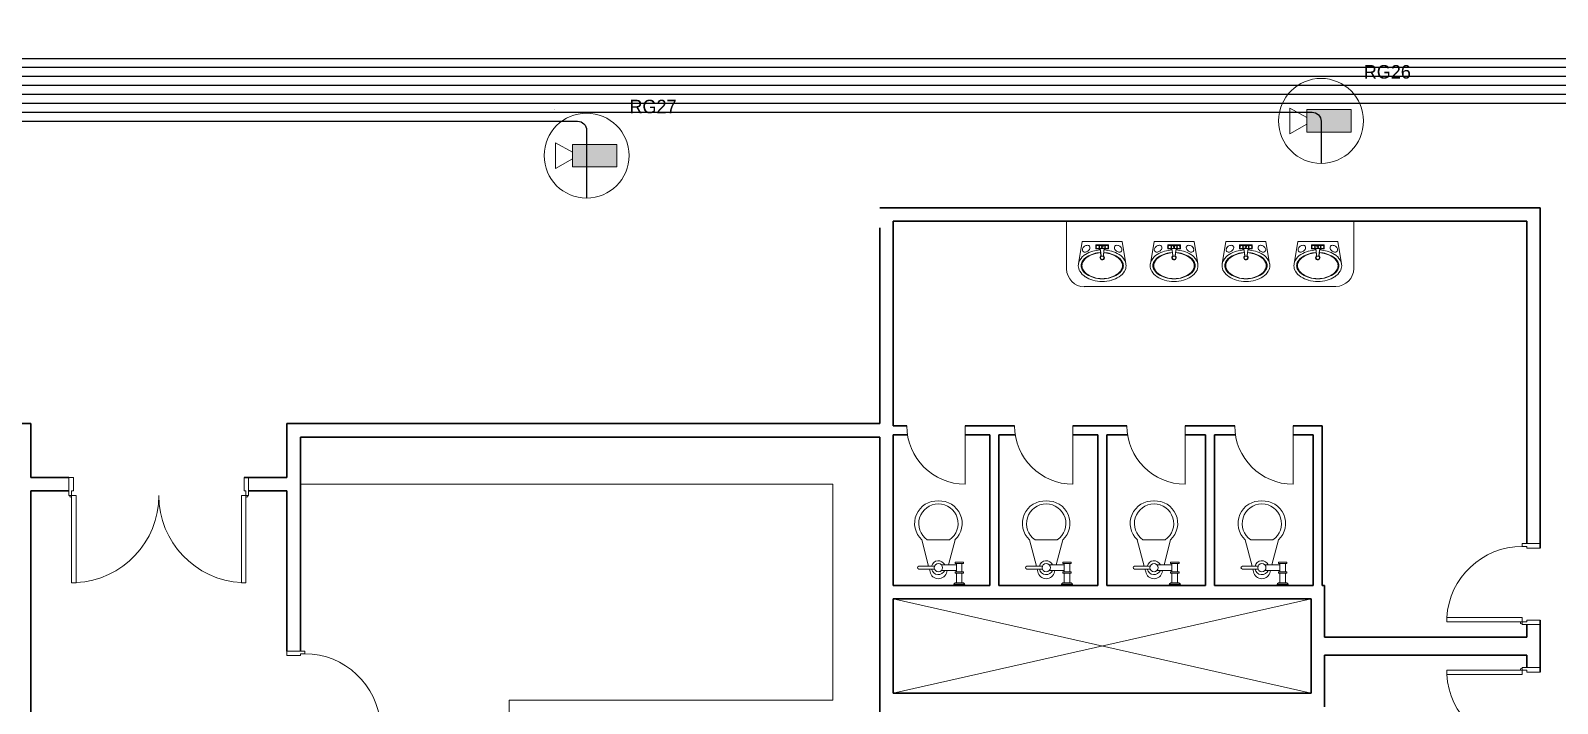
# Model space of a CAD drawing. Extents: x -59 to 582, y -1177 to 100.
# Drawn here: x 227.07 to 244.07, y -26.47 to -18.99 of the extents above; entities that cross this region are included whole.
import ezdxf
from ezdxf.enums import TextEntityAlignment as Align

# ---------------------------------------------------------------- set-up
doc = ezdxf.new("R2010")
doc.units = 0
doc.header["$LTSCALE"] = 0.15
for name, color, linetype in [('0 CCTV', 252, 'Continuous'), ('0 sockets', 252, 'Continuous'), ('AUTOINCR', 7, 'Continuous'), ('CCTV', 4, 'Continuous')]:
    doc.layers.add(name, color=color, linetype=linetype)
for name, color, linetype, lineweight in [('anal', 252, 'Continuous', 20), ('DOOR', 252, 'Continuous', 20), ('E-LT-CKT-NM', 7, 'Continuous', 30), ('FIXT', 252, 'Continuous', 9), ('FUR', 252, 'Continuous', 9), ('T-CCTV', 7, 'Continuous', 0), ('wall', 252, 'Continuous', 30), ('WC', 252, 'Continuous', 9)]:
    doc.layers.add(name, color=color, linetype=linetype, lineweight=lineweight)
doc.styles.add('SDC-TEXT-ARB', font='sdc-arb.shx')

# ---------------------------------------------------------------- blocks, each defined once
blk = doc.blocks.new('ARCH')
at = {"layer": 'anal'}
for p, q in [((38.604, 367.194), (38.604, 367.725)), ((41.8, 367.725), (41.8, 367.2)), ((41.6, 367), (38.8, 367)), ((41.325, 363.525), (36.675, 362.475)), ((36.675, 363.525), (41.325, 362.475)), ((36.675, 363.525), (41.325, 362.475)), ((41.325, 363.525), (36.675, 362.475))]:
    blk.add_line(p, q, dxfattribs=at)
for centre, start, end in [((38.804, 367.194), 180, 270), ((41.6, 367.2), 270, 0)]:
    blk.add_arc(centre, 0.2, start, end, dxfattribs=at)
at = {"layer": 'DOOR'}
for p, q in [((37.475, 365.45), (37.475, 364.8)), ((38.675, 365.45), (38.675, 364.8)), ((39.925, 365.45), (39.925, 364.8)), ((41.125, 365.45), (41.125, 364.8))]:
    blk.add_line(p, q, dxfattribs=at)
for points in [[(27.529, 364.675), (27.499, 364.675), (27.499, 364.875), (27.549, 364.875), (27.549, 364.725), (27.529, 364.725)], [(29.469, 364.675), (29.499, 364.675), (29.499, 364.875), (29.449, 364.875), (29.449, 364.725), (29.469, 364.725)], [(27.529, 364.675), (27.529, 363.705), (27.579, 363.705), (27.579, 364.675)], [(29.469, 364.675), (29.469, 363.705), (29.419, 363.705), (29.419, 364.675)], [(43.675, 364.109), (43.675, 364.139), (43.875, 364.139), (43.875, 364.089), (43.725, 364.089), (43.725, 364.109)], [(43.675, 363.269), (42.835, 363.269), (42.835, 363.317), (43.675, 363.317)], [(43.675, 363.269), (43.675, 363.239), (43.875, 363.239), (43.875, 363.289), (43.725, 363.289), (43.725, 363.269)], [(30.125, 362.915), (30.125, 362.945), (29.925, 362.945), (29.925, 362.895), (30.075, 362.895), (30.075, 362.915)], [(43.675, 362.731), (42.835, 362.731), (42.835, 362.683), (43.675, 362.683)], [(43.675, 362.731), (43.675, 362.761), (43.875, 362.761), (43.875, 362.711), (43.725, 362.711), (43.725, 362.731)]]:
    blk.add_lwpolyline(points, close=True, dxfattribs=at)
for centre in [(27.519, 364.665), (29.479, 364.665), (43.665, 363.259), (43.665, 362.741)]:
    blk.add_circle(centre, 0.01, dxfattribs=at)
for centre, radius, start, end in [((37.475, 365.45), 0.65, 180, 270), ((38.675, 365.45), 0.65, 180, 270), ((39.925, 365.45), 0.65, 180, 270), ((41.125, 365.45), 0.65, 180, 270), ((27.529, 364.675), 0.971, 272.9508, 0), ((29.471, 364.675), 0.971, 180, 267.0492), ((43.678, 363.264), 0.845, 90.2218, 176.3889), ((30.122, 362.07), 0.845, 3.6111, 89.7782), ((43.678, 362.736), 0.845, 183.6111, 269.7782)]:
    blk.add_arc(centre, radius, start, end, dxfattribs=at)
at = {"layer": 'FIXT'}
for p, q in [((38.778, 367.5), (38.736, 367.25)), ((39.222, 367.5), (38.778, 367.5)), ((39.07, 367.461), (38.93, 367.461)), ((38.93, 367.447), (38.93, 367.461)), ((38.931, 367.456), (38.93, 367.461)), ((38.931, 367.449), (38.931, 367.456)), ((38.931, 367.456), (38.937, 367.456)), ((39.037, 367.456), (38.963, 367.456)), ((39.069, 367.456), (39.063, 367.456)), ((39.069, 367.456), (39.07, 367.461)), ((39.069, 367.449), (39.069, 367.456)), ((39.07, 367.447), (39.07, 367.461)), ((39.264, 367.25), (39.222, 367.5)), ((39.578, 367.5), (39.536, 367.25)), ((40.023, 367.5), (39.578, 367.5)), ((39.87, 367.461), (39.73, 367.461)), ((39.73, 367.447), (39.73, 367.461)), ((39.731, 367.456), (39.73, 367.461)), ((39.731, 367.449), (39.731, 367.456)), ((39.731, 367.456), (39.737, 367.456)), ((39.837, 367.456), (39.763, 367.456)), ((39.869, 367.456), (39.863, 367.456)), ((39.869, 367.456), (39.87, 367.461)), ((39.869, 367.449), (39.869, 367.456)), ((39.87, 367.447), (39.87, 367.461)), ((40.064, 367.25), (40.023, 367.5)), ((40.378, 367.5), (40.336, 367.25)), ((40.823, 367.5), (40.378, 367.5)), ((40.67, 367.461), (40.53, 367.461)), ((40.53, 367.447), (40.53, 367.461)), ((40.531, 367.456), (40.53, 367.461)), ((40.531, 367.449), (40.531, 367.456)), ((40.531, 367.456), (40.537, 367.456)), ((40.637, 367.456), (40.563, 367.456)), ((40.669, 367.456), (40.663, 367.456)), ((40.669, 367.456), (40.67, 367.461)), ((40.669, 367.449), (40.669, 367.456)), ((40.67, 367.447), (40.67, 367.461)), ((40.864, 367.25), (40.823, 367.5)), ((41.178, 367.5), (41.136, 367.25)), ((41.623, 367.5), (41.178, 367.5)), ((41.47, 367.461), (41.33, 367.461)), ((41.33, 367.447), (41.33, 367.461)), ((41.331, 367.456), (41.33, 367.461)), ((41.331, 367.449), (41.331, 367.456)), ((41.331, 367.456), (41.337, 367.456)), ((41.437, 367.456), (41.363, 367.456)), ((41.469, 367.456), (41.463, 367.456)), ((41.469, 367.456), (41.47, 367.461)), ((41.469, 367.449), (41.469, 367.456)), ((41.47, 367.447), (41.47, 367.461)), ((41.664, 367.25), (41.623, 367.5)), ((38.93, 367.416), (38.93, 367.429)), ((38.931, 367.42), (38.93, 367.416)), ((38.93, 367.416), (38.961, 367.416)), ((38.931, 367.42), (38.931, 367.427)), ((38.931, 367.42), (38.937, 367.42)), ((39.037, 367.42), (38.963, 367.42)), ((38.987, 367.338), (38.98, 367.402)), ((38.986, 367.336), (38.982, 367.384)), ((38.987, 367.338), (38.986, 367.336)), ((39.013, 367.338), (39.02, 367.402)), ((39.013, 367.338), (39.014, 367.336)), ((39.014, 367.336), (39.018, 367.384)), ((39.07, 367.416), (39.039, 367.416)), ((39.069, 367.42), (39.063, 367.42)), ((39.069, 367.42), (39.069, 367.427)), ((39.069, 367.42), (39.07, 367.416)), ((39.07, 367.416), (39.07, 367.429)), ((39.73, 367.416), (39.73, 367.429)), ((39.731, 367.42), (39.73, 367.416)), ((39.73, 367.416), (39.761, 367.416)), ((39.731, 367.42), (39.731, 367.427)), ((39.731, 367.42), (39.737, 367.42)), ((39.837, 367.42), (39.763, 367.42)), ((39.787, 367.338), (39.78, 367.402)), ((39.786, 367.336), (39.782, 367.384)), ((39.787, 367.338), (39.786, 367.336)), ((39.813, 367.338), (39.82, 367.402)), ((39.813, 367.338), (39.814, 367.336)), ((39.814, 367.336), (39.818, 367.384)), ((39.87, 367.416), (39.839, 367.416)), ((39.869, 367.42), (39.863, 367.42)), ((39.869, 367.42), (39.869, 367.427)), ((39.869, 367.42), (39.87, 367.416)), ((39.87, 367.416), (39.87, 367.429)), ((40.53, 367.416), (40.53, 367.429)), ((40.531, 367.42), (40.53, 367.416)), ((40.53, 367.416), (40.561, 367.416)), ((40.531, 367.42), (40.531, 367.427)), ((40.531, 367.42), (40.537, 367.42)), ((40.637, 367.42), (40.563, 367.42)), ((40.587, 367.338), (40.58, 367.402)), ((40.586, 367.336), (40.582, 367.384)), ((40.587, 367.338), (40.586, 367.336)), ((40.613, 367.338), (40.62, 367.402)), ((40.613, 367.338), (40.614, 367.336)), ((40.614, 367.336), (40.618, 367.384)), ((40.67, 367.416), (40.639, 367.416)), ((40.669, 367.42), (40.663, 367.42)), ((40.669, 367.42), (40.669, 367.427)), ((40.669, 367.42), (40.67, 367.416)), ((40.67, 367.416), (40.67, 367.429)), ((41.33, 367.416), (41.33, 367.429)), ((41.331, 367.42), (41.33, 367.416)), ((41.33, 367.416), (41.361, 367.416)), ((41.331, 367.42), (41.331, 367.427)), ((41.331, 367.42), (41.337, 367.42)), ((41.437, 367.42), (41.363, 367.42)), ((41.387, 367.338), (41.38, 367.402)), ((41.386, 367.336), (41.382, 367.384)), ((41.387, 367.338), (41.386, 367.336)), ((41.413, 367.338), (41.42, 367.402)), ((41.413, 367.338), (41.414, 367.336)), ((41.414, 367.336), (41.418, 367.384)), ((41.47, 367.416), (41.439, 367.416)), ((41.469, 367.42), (41.463, 367.42)), ((41.469, 367.42), (41.469, 367.427)), ((41.469, 367.42), (41.47, 367.416)), ((41.47, 367.416), (41.47, 367.429))]:
    blk.add_line(p, q, dxfattribs=at)
for centre, radius in [((38.95, 367.438), 0.022), ((38.95, 367.438), 0.0173), ((39.05, 367.438), 0.022), ((39.05, 367.438), 0.0173), ((39.75, 367.438), 0.022), ((39.75, 367.438), 0.0173), ((39.85, 367.438), 0.022), ((39.85, 367.438), 0.0173), ((40.55, 367.438), 0.022), ((40.55, 367.438), 0.0173), ((40.65, 367.438), 0.022), ((40.65, 367.438), 0.0173), ((41.35, 367.438), 0.022), ((41.35, 367.438), 0.0173), ((41.45, 367.438), 0.022), ((41.45, 367.438), 0.0173), ((39, 367.438), 0.0095), ((39.8, 367.438), 0.0095), ((40.6, 367.438), 0.0095), ((41.4, 367.438), 0.0095)]:
    blk.add_circle(centre, radius, dxfattribs=at)
for centre, radius, start, end in [((38.839, 367.394), 0.0632, 107.8482, 125), ((38.834, 367.409), 0.0477, 88.3103, 107.8482), ((38.835, 367.421), 0.036, 64.0705, 88.3103), ((38.84, 367.432), 0.0237, 35, 64.0705), ((38.95, 367.467), 0.0115, 225.8561, 314.1439), ((39.05, 367.467), 0.0115, 225.8561, 314.1439), ((39.16, 367.432), 0.0237, 115.9295, 145), ((39.165, 367.421), 0.036, 91.6897, 115.9295), ((39.166, 367.409), 0.0477, 72.1518, 91.6897), ((39.161, 367.394), 0.0632, 55, 72.1518), ((39.639, 367.394), 0.0632, 107.8482, 125), ((39.634, 367.409), 0.0477, 88.3103, 107.8482), ((39.635, 367.421), 0.036, 64.0705, 88.3103), ((39.64, 367.432), 0.0237, 35, 64.0705), ((39.75, 367.467), 0.0115, 225.8561, 314.1439), ((39.85, 367.467), 0.0115, 225.8561, 314.1439), ((39.96, 367.432), 0.0237, 115.9295, 145), ((39.965, 367.421), 0.036, 91.6897, 115.9295), ((39.966, 367.409), 0.0477, 72.1518, 91.6897), ((39.961, 367.394), 0.0632, 55, 72.1518), ((40.439, 367.394), 0.0632, 107.8482, 125), ((40.434, 367.409), 0.0477, 88.3103, 107.8482), ((40.435, 367.421), 0.036, 64.0705, 88.3103), ((40.44, 367.432), 0.0237, 35, 64.0705), ((40.55, 367.467), 0.0115, 225.8561, 314.1439), ((40.65, 367.467), 0.0115, 225.8561, 314.1439), ((40.76, 367.432), 0.0237, 115.9295, 145), ((40.765, 367.421), 0.036, 91.6897, 115.9295), ((40.766, 367.409), 0.0477, 72.1518, 91.6897), ((40.761, 367.394), 0.0632, 55, 72.1518), ((41.239, 367.394), 0.0632, 107.8482, 125), ((41.234, 367.409), 0.0477, 88.3103, 107.8482), ((41.235, 367.421), 0.036, 64.0705, 88.3103), ((41.24, 367.432), 0.0237, 35, 64.0705), ((41.35, 367.467), 0.0115, 225.8561, 314.1439), ((41.45, 367.467), 0.0115, 225.8561, 314.1439), ((41.56, 367.432), 0.0237, 115.9295, 145), ((41.565, 367.421), 0.036, 91.6897, 115.9295), ((41.566, 367.409), 0.0477, 72.1518, 91.6897), ((41.561, 367.394), 0.0632, 55, 72.1518), ((38.853, 367.23), 0.119, 147.9275, 180), ((38.923, 367.186), 0.202, 123.4654, 147.9275), ((38.923, 367.186), 0.172, 123.4654, 147.9275), ((38.816, 367.408), 0.036, 161.6897, 185.9295), ((38.804, 367.406), 0.0237, 185.9295, 215), ((38.827, 367.404), 0.0477, 142.1518, 161.6897), ((38.804, 367.406), 0.0237, 215, 244.0705), ((38.933, 367.186), 0.172, 123.4654, 147.9275), ((38.839, 367.394), 0.0632, 125, 142.1518), ((38.809, 367.417), 0.036, 244.0705, 268.3103), ((38.809, 367.429), 0.0477, 268.3103, 287.8482), ((38.97, 367.116), 0.285, 105.3124, 123.4654), ((38.804, 367.444), 0.0632, 287.8482, 305), ((38.97, 367.116), 0.255, 105.3124, 123.4654), ((38.98, 367.116), 0.255, 105.3124, 123.4654), ((38.804, 367.444), 0.0632, 305, 322.1518), ((38.817, 367.434), 0.0477, 322.1518, 341.6897), ((38.84, 367.432), 0.0237, 5.9295, 35), ((38.828, 367.431), 0.036, 341.6897, 5.9295), ((39, 367.006), 0.4, 93.1171, 105.3124), ((39, 367.006), 0.37, 92.6867, 105.3124), ((39.01, 367.006), 0.37, 94.229, 105.3124), ((38.921, 367.438), 0.0115, 315.8561, 44.1439), ((38.95, 367.409), 0.0115, 45.8561, 134.1439), ((38.961, 367.396), 0.02, 15.0613, 90), ((38.96, 367.4), 0.02, 5.9777, 83.3473), ((38.979, 367.438), 0.0115, 135.8561, 224.1439), ((39, 367.319), 0.025, 121.8827, 58.1173), ((39, 367.319), 0.02, 121.4993, 180), ((39, 367.319), 0.02, 180, 0), ((39, 367.435), 0.099, 261.872, 278.128), ((39, 367.435), 0.0978, 262.2121, 277.7879), ((39, 367.319), 0.02, 0, 58.5007), ((39, 367.006), 0.37, 74.6876, 87.3133), ((38.99, 367.006), 0.37, 74.6876, 85.771), ((39.04, 367.4), 0.02, 96.6527, 174.0223), ((39.039, 367.396), 0.02, 90, 164.9387), ((39, 367.006), 0.4, 74.6876, 86.8829), ((39.021, 367.438), 0.0115, 315.8561, 44.1439), ((39.05, 367.409), 0.0115, 45.8561, 134.1439), ((39.079, 367.438), 0.0115, 135.8561, 224.1439), ((39.02, 367.116), 0.255, 56.5346, 74.6876), ((39.03, 367.116), 0.255, 56.5346, 74.6876), ((39.03, 367.116), 0.285, 56.5346, 74.6876), ((39.16, 367.432), 0.0237, 145, 174.0705), ((39.172, 367.431), 0.036, 174.0705, 198.3103), ((39.183, 367.434), 0.0477, 198.3103, 217.8482), ((39.196, 367.444), 0.0632, 217.8482, 235), ((39.196, 367.444), 0.0632, 235, 252.1518), ((39.067, 367.186), 0.172, 32.0725, 56.5346), ((39.077, 367.186), 0.172, 32.0725, 56.5346), ((39.191, 367.429), 0.0477, 252.1518, 271.6897), ((39.077, 367.186), 0.202, 32.0725, 56.5346), ((39.191, 367.417), 0.036, 271.6897, 295.9295), ((39.161, 367.394), 0.0632, 37.8482, 55), ((39.196, 367.406), 0.0237, 295.9295, 325), ((39.173, 367.404), 0.0477, 18.3103, 37.8482), ((39.196, 367.406), 0.0237, 325, 354.0705), ((39.184, 367.408), 0.036, 354.0705, 18.3103), ((39.147, 367.23), 0.119, 0, 32.0725), ((39.653, 367.23), 0.119, 147.9275, 180), ((39.723, 367.186), 0.202, 123.4654, 147.9275), ((39.723, 367.186), 0.172, 123.4654, 147.9275), ((39.616, 367.408), 0.036, 161.6897, 185.9295), ((39.604, 367.406), 0.0237, 185.9295, 215), ((39.627, 367.404), 0.0477, 142.1518, 161.6897), ((39.604, 367.406), 0.0237, 215, 244.0705), ((39.733, 367.186), 0.172, 123.4654, 147.9275), ((39.639, 367.394), 0.0632, 125, 142.1518), ((39.609, 367.417), 0.036, 244.0705, 268.3103), ((39.609, 367.429), 0.0477, 268.3103, 287.8482), ((39.77, 367.116), 0.285, 105.3124, 123.4654), ((39.604, 367.444), 0.0632, 287.8482, 305), ((39.77, 367.116), 0.255, 105.3124, 123.4654), ((39.78, 367.116), 0.255, 105.3124, 123.4654), ((39.604, 367.444), 0.0632, 305, 322.1518), ((39.617, 367.434), 0.0477, 322.1518, 341.6897), ((39.64, 367.432), 0.0237, 5.9295, 35), ((39.628, 367.431), 0.036, 341.6897, 5.9295), ((39.8, 367.006), 0.4, 93.1171, 105.3124), ((39.8, 367.006), 0.37, 92.6867, 105.3124), ((39.81, 367.006), 0.37, 94.229, 105.3124), ((39.721, 367.438), 0.0115, 315.8561, 44.1439), ((39.75, 367.409), 0.0115, 45.8561, 134.1439), ((39.761, 367.396), 0.02, 15.0613, 90), ((39.76, 367.4), 0.02, 5.9777, 83.3473), ((39.779, 367.438), 0.0115, 135.8561, 224.1439), ((39.8, 367.319), 0.025, 121.8827, 58.1173), ((39.8, 367.319), 0.02, 121.4993, 180), ((39.8, 367.319), 0.02, 180, 0), ((39.8, 367.435), 0.099, 261.872, 278.128), ((39.8, 367.435), 0.0978, 262.2121, 277.7879), ((39.8, 367.319), 0.02, 0, 58.5007), ((39.8, 367.006), 0.37, 74.6876, 87.3133), ((39.79, 367.006), 0.37, 74.6876, 85.771), ((39.84, 367.4), 0.02, 96.6527, 174.0223), ((39.839, 367.396), 0.02, 90, 164.9387), ((39.8, 367.006), 0.4, 74.6876, 86.8829), ((39.821, 367.438), 0.0115, 315.8561, 44.1439), ((39.85, 367.409), 0.0115, 45.8561, 134.1439), ((39.879, 367.438), 0.0115, 135.8561, 224.1439), ((39.82, 367.116), 0.255, 56.5346, 74.6876), ((39.83, 367.116), 0.255, 56.5346, 74.6876), ((39.83, 367.116), 0.285, 56.5346, 74.6876), ((39.96, 367.432), 0.0237, 145, 174.0705), ((39.972, 367.431), 0.036, 174.0705, 198.3103), ((39.983, 367.434), 0.0477, 198.3103, 217.8482), ((39.996, 367.444), 0.0632, 217.8482, 235), ((39.996, 367.444), 0.0632, 235, 252.1518), ((39.867, 367.186), 0.172, 32.0725, 56.5346), ((39.877, 367.186), 0.172, 32.0725, 56.5346), ((39.991, 367.429), 0.0477, 252.1518, 271.6897), ((39.877, 367.186), 0.202, 32.0725, 56.5346), ((39.991, 367.417), 0.036, 271.6897, 295.9295), ((39.961, 367.394), 0.0632, 37.8482, 55), ((39.996, 367.406), 0.0237, 295.9295, 325), ((39.973, 367.404), 0.0477, 18.3103, 37.8482), ((39.996, 367.406), 0.0237, 325, 354.0705), ((39.984, 367.408), 0.036, 354.0705, 18.3103), ((39.947, 367.23), 0.119, 0, 32.0725), ((40.453, 367.23), 0.119, 147.9275, 180), ((40.523, 367.186), 0.202, 123.4654, 147.9275), ((40.523, 367.186), 0.172, 123.4654, 147.9275), ((40.416, 367.408), 0.036, 161.6897, 185.9295), ((40.404, 367.406), 0.0237, 185.9295, 215), ((40.427, 367.404), 0.0477, 142.1518, 161.6897), ((40.404, 367.406), 0.0237, 215, 244.0705), ((40.533, 367.186), 0.172, 123.4654, 147.9275), ((40.439, 367.394), 0.0632, 125, 142.1518), ((40.409, 367.417), 0.036, 244.0705, 268.3103), ((40.409, 367.429), 0.0477, 268.3103, 287.8482), ((40.57, 367.116), 0.285, 105.3124, 123.4654), ((40.404, 367.444), 0.0632, 287.8482, 305), ((40.57, 367.116), 0.255, 105.3124, 123.4654), ((40.58, 367.116), 0.255, 105.3124, 123.4654), ((40.404, 367.444), 0.0632, 305, 322.1518), ((40.417, 367.434), 0.0477, 322.1518, 341.6897), ((40.44, 367.432), 0.0237, 5.9295, 35), ((40.428, 367.431), 0.036, 341.6897, 5.9295), ((40.6, 367.006), 0.4, 93.1171, 105.3124), ((40.6, 367.006), 0.37, 92.6867, 105.3124), ((40.61, 367.006), 0.37, 94.229, 105.3124), ((40.521, 367.438), 0.0115, 315.8561, 44.1439), ((40.55, 367.409), 0.0115, 45.8561, 134.1439), ((40.561, 367.396), 0.02, 15.0613, 90), ((40.56, 367.4), 0.02, 5.9777, 83.3473), ((40.579, 367.438), 0.0115, 135.8561, 224.1439), ((40.6, 367.319), 0.025, 121.8827, 58.1173), ((40.6, 367.319), 0.02, 121.4993, 180), ((40.6, 367.319), 0.02, 180, 0), ((40.6, 367.435), 0.099, 261.872, 278.128), ((40.6, 367.435), 0.0978, 262.2121, 277.7879), ((40.6, 367.319), 0.02, 0, 58.5007), ((40.6, 367.006), 0.37, 74.6876, 87.3133), ((40.59, 367.006), 0.37, 74.6876, 85.771), ((40.64, 367.4), 0.02, 96.6527, 174.0223), ((40.639, 367.396), 0.02, 90, 164.9387), ((40.6, 367.006), 0.4, 74.6876, 86.8829), ((40.621, 367.438), 0.0115, 315.8561, 44.1439), ((40.65, 367.409), 0.0115, 45.8561, 134.1439), ((40.679, 367.438), 0.0115, 135.8561, 224.1439), ((40.62, 367.116), 0.255, 56.5346, 74.6876), ((40.63, 367.116), 0.255, 56.5346, 74.6876), ((40.63, 367.116), 0.285, 56.5346, 74.6876), ((40.76, 367.432), 0.0237, 145, 174.0705), ((40.772, 367.431), 0.036, 174.0705, 198.3103), ((40.783, 367.434), 0.0477, 198.3103, 217.8482), ((40.796, 367.444), 0.0632, 217.8482, 235), ((40.796, 367.444), 0.0632, 235, 252.1518), ((40.667, 367.186), 0.172, 32.0725, 56.5346), ((40.677, 367.186), 0.172, 32.0725, 56.5346), ((40.791, 367.429), 0.0477, 252.1518, 271.6897), ((40.677, 367.186), 0.202, 32.0725, 56.5346), ((40.791, 367.417), 0.036, 271.6897, 295.9295), ((40.761, 367.394), 0.0632, 37.8482, 55), ((40.796, 367.406), 0.0237, 295.9295, 325), ((40.773, 367.404), 0.0477, 18.3103, 37.8482), ((40.796, 367.406), 0.0237, 325, 354.0705), ((40.784, 367.408), 0.036, 354.0705, 18.3103), ((40.747, 367.23), 0.119, 0, 32.0725), ((41.253, 367.23), 0.119, 147.9275, 180), ((41.323, 367.186), 0.202, 123.4654, 147.9275), ((41.323, 367.186), 0.172, 123.4654, 147.9275), ((41.216, 367.408), 0.036, 161.6897, 185.9295), ((41.204, 367.406), 0.0237, 185.9295, 215), ((41.227, 367.404), 0.0477, 142.1518, 161.6897), ((41.204, 367.406), 0.0237, 215, 244.0705), ((41.333, 367.186), 0.172, 123.4654, 147.9275), ((41.239, 367.394), 0.0632, 125, 142.1518), ((41.209, 367.417), 0.036, 244.0705, 268.3103), ((41.209, 367.429), 0.0477, 268.3103, 287.8482), ((41.37, 367.116), 0.285, 105.3124, 123.4654), ((41.204, 367.444), 0.0632, 287.8482, 305), ((41.37, 367.116), 0.255, 105.3124, 123.4654), ((41.38, 367.116), 0.255, 105.3124, 123.4654), ((41.204, 367.444), 0.0632, 305, 322.1518), ((41.217, 367.434), 0.0477, 322.1518, 341.6897), ((41.24, 367.432), 0.0237, 5.9295, 35), ((41.228, 367.431), 0.036, 341.6897, 5.9295), ((41.4, 367.006), 0.4, 93.1171, 105.3124), ((41.4, 367.006), 0.37, 92.6867, 105.3124), ((41.41, 367.006), 0.37, 94.229, 105.3124), ((41.321, 367.438), 0.0115, 315.8561, 44.1439), ((41.35, 367.409), 0.0115, 45.8561, 134.1439), ((41.361, 367.396), 0.02, 15.0613, 90), ((41.36, 367.4), 0.02, 5.9777, 83.3473), ((41.379, 367.438), 0.0115, 135.8561, 224.1439), ((41.4, 367.319), 0.025, 121.8827, 58.1173), ((41.4, 367.319), 0.02, 121.4993, 180), ((41.4, 367.319), 0.02, 180, 0), ((41.4, 367.435), 0.099, 261.872, 278.128), ((41.4, 367.435), 0.0978, 262.2121, 277.7879), ((41.4, 367.319), 0.02, 0, 58.5007), ((41.4, 367.006), 0.37, 74.6876, 87.3133), ((41.39, 367.006), 0.37, 74.6876, 85.771), ((41.44, 367.4), 0.02, 96.6527, 174.0223), ((41.439, 367.396), 0.02, 90, 164.9387), ((41.4, 367.006), 0.4, 74.6876, 86.8829), ((41.421, 367.438), 0.0115, 315.8561, 44.1439), ((41.45, 367.409), 0.0115, 45.8561, 134.1439), ((41.479, 367.438), 0.0115, 135.8561, 224.1439), ((41.42, 367.116), 0.255, 56.5346, 74.6876), ((41.43, 367.116), 0.255, 56.5346, 74.6876), ((41.43, 367.116), 0.285, 56.5346, 74.6876), ((41.56, 367.432), 0.0237, 145, 174.0705), ((41.572, 367.431), 0.036, 174.0705, 198.3103), ((41.583, 367.434), 0.0477, 198.3103, 217.8482), ((41.596, 367.444), 0.0632, 217.8482, 235), ((41.596, 367.444), 0.0632, 235, 252.1518), ((41.467, 367.186), 0.172, 32.0725, 56.5346), ((41.477, 367.186), 0.172, 32.0725, 56.5346), ((41.591, 367.429), 0.0477, 252.1518, 271.6897), ((41.477, 367.186), 0.202, 32.0725, 56.5346), ((41.591, 367.417), 0.036, 271.6897, 295.9295), ((41.561, 367.394), 0.0632, 37.8482, 55), ((41.596, 367.406), 0.0237, 295.9295, 325), ((41.573, 367.404), 0.0477, 18.3103, 37.8482), ((41.596, 367.406), 0.0237, 325, 354.0705), ((41.584, 367.408), 0.036, 354.0705, 18.3103), ((41.547, 367.23), 0.119, 0, 32.0725), ((38.853, 367.23), 0.119, 180, 212.0725), ((38.923, 367.275), 0.202, 212.0725, 236.5346), ((38.853, 367.23), 0.0886, 147.9275, 180), ((38.853, 367.23), 0.0886, 180, 212.0725), ((38.863, 367.23), 0.0886, 147.9275, 180), ((38.863, 367.23), 0.0886, 180, 212.0725), ((38.923, 367.275), 0.172, 212.0725, 236.5346), ((38.933, 367.275), 0.172, 212.0725, 236.5346), ((38.97, 367.345), 0.255, 236.5346, 254.6876), ((38.98, 367.345), 0.255, 236.5346, 254.6876), ((39.02, 367.345), 0.255, 285.3124, 303.4654), ((39.03, 367.345), 0.255, 285.3124, 303.4654), ((39.067, 367.275), 0.172, 303.4654, 327.9275), ((39.077, 367.275), 0.172, 303.4654, 327.9275), ((39.077, 367.275), 0.202, 303.4654, 327.9275), ((39.137, 367.23), 0.0886, 0, 32.0725), ((39.137, 367.23), 0.0886, 327.9275, 0), ((39.147, 367.23), 0.0886, 0, 32.0725), ((39.147, 367.23), 0.0886, 327.9275, 0), ((39.147, 367.23), 0.119, 327.9275, 0), ((39.653, 367.23), 0.119, 180, 212.0725), ((39.723, 367.275), 0.202, 212.0725, 236.5346), ((39.653, 367.23), 0.0886, 147.9275, 180), ((39.653, 367.23), 0.0886, 180, 212.0725), ((39.663, 367.23), 0.0886, 147.9275, 180), ((39.663, 367.23), 0.0886, 180, 212.0725), ((39.723, 367.275), 0.172, 212.0725, 236.5346), ((39.733, 367.275), 0.172, 212.0725, 236.5346), ((39.77, 367.345), 0.255, 236.5346, 254.6876), ((39.78, 367.345), 0.255, 236.5346, 254.6876), ((39.82, 367.345), 0.255, 285.3124, 303.4654), ((39.83, 367.345), 0.255, 285.3124, 303.4654), ((39.867, 367.275), 0.172, 303.4654, 327.9275), ((39.877, 367.275), 0.172, 303.4654, 327.9275), ((39.877, 367.275), 0.202, 303.4654, 327.9275), ((39.937, 367.23), 0.0886, 0, 32.0725), ((39.937, 367.23), 0.0886, 327.9275, 0), ((39.947, 367.23), 0.0886, 0, 32.0725), ((39.947, 367.23), 0.0886, 327.9275, 0), ((39.947, 367.23), 0.119, 327.9275, 0), ((40.453, 367.23), 0.119, 180, 212.0725), ((40.523, 367.275), 0.202, 212.0725, 236.5346), ((40.453, 367.23), 0.0886, 147.9275, 180), ((40.453, 367.23), 0.0886, 180, 212.0725), ((40.463, 367.23), 0.0886, 147.9275, 180), ((40.463, 367.23), 0.0886, 180, 212.0725), ((40.523, 367.275), 0.172, 212.0725, 236.5346), ((40.533, 367.275), 0.172, 212.0725, 236.5346), ((40.57, 367.345), 0.255, 236.5346, 254.6876), ((40.58, 367.345), 0.255, 236.5346, 254.6876), ((40.62, 367.345), 0.255, 285.3124, 303.4654), ((40.63, 367.345), 0.255, 285.3124, 303.4654), ((40.667, 367.275), 0.172, 303.4654, 327.9275), ((40.677, 367.275), 0.172, 303.4654, 327.9275), ((40.677, 367.275), 0.202, 303.4654, 327.9275), ((40.737, 367.23), 0.0886, 0, 32.0725), ((40.737, 367.23), 0.0886, 327.9275, 0), ((40.747, 367.23), 0.0886, 0, 32.0725), ((40.747, 367.23), 0.0886, 327.9275, 0), ((40.747, 367.23), 0.119, 327.9275, 0), ((41.253, 367.23), 0.119, 180, 212.0725), ((41.323, 367.275), 0.202, 212.0725, 236.5346), ((41.253, 367.23), 0.0886, 147.9275, 180), ((41.253, 367.23), 0.0886, 180, 212.0725), ((41.263, 367.23), 0.0886, 147.9275, 180), ((41.263, 367.23), 0.0886, 180, 212.0725), ((41.323, 367.275), 0.172, 212.0725, 236.5346), ((41.333, 367.275), 0.172, 212.0725, 236.5346), ((41.37, 367.345), 0.255, 236.5346, 254.6876), ((41.38, 367.345), 0.255, 236.5346, 254.6876), ((41.42, 367.345), 0.255, 285.3124, 303.4654), ((41.43, 367.345), 0.255, 285.3124, 303.4654), ((41.467, 367.275), 0.172, 303.4654, 327.9275), ((41.477, 367.275), 0.172, 303.4654, 327.9275), ((41.477, 367.275), 0.202, 303.4654, 327.9275), ((41.537, 367.23), 0.0886, 0, 32.0725), ((41.537, 367.23), 0.0886, 327.9275, 0), ((41.547, 367.23), 0.0886, 0, 32.0725), ((41.547, 367.23), 0.0886, 327.9275, 0), ((41.547, 367.23), 0.119, 327.9275, 0), ((38.97, 367.345), 0.285, 236.5346, 254.6876), ((39, 367.455), 0.4, 254.6876, 270), ((39, 367.455), 0.37, 254.6876, 270), ((39.01, 367.455), 0.37, 254.6876, 268.4524), ((39, 367.455), 0.37, 270, 285.3124), ((38.99, 367.455), 0.37, 271.5476, 285.3124), ((39, 367.455), 0.4, 270, 285.3124), ((39.03, 367.345), 0.285, 285.3124, 303.4654), ((39.77, 367.345), 0.285, 236.5346, 254.6876), ((39.8, 367.455), 0.4, 254.6876, 270), ((39.8, 367.455), 0.37, 254.6876, 270), ((39.81, 367.455), 0.37, 254.6876, 268.4524), ((39.8, 367.455), 0.37, 270, 285.3124), ((39.79, 367.455), 0.37, 271.5476, 285.3124), ((39.8, 367.455), 0.4, 270, 285.3124), ((39.83, 367.345), 0.285, 285.3124, 303.4654), ((40.57, 367.345), 0.285, 236.5346, 254.6876), ((40.6, 367.455), 0.4, 254.6876, 270), ((40.6, 367.455), 0.37, 254.6876, 270), ((40.61, 367.455), 0.37, 254.6876, 268.4524), ((40.6, 367.455), 0.37, 270, 285.3124), ((40.59, 367.455), 0.37, 271.5476, 285.3124), ((40.6, 367.455), 0.4, 270, 285.3124), ((40.63, 367.345), 0.285, 285.3124, 303.4654), ((41.37, 367.345), 0.285, 236.5346, 254.6876), ((41.4, 367.455), 0.4, 254.6876, 270), ((41.4, 367.455), 0.37, 254.6876, 270), ((41.41, 367.455), 0.37, 254.6876, 268.4524), ((41.4, 367.455), 0.37, 270, 285.3124), ((41.39, 367.455), 0.37, 271.5476, 285.3124), ((41.4, 367.455), 0.4, 270, 285.3124), ((41.43, 367.345), 0.285, 285.3124, 303.4654)]:
    blk.add_arc(centre, radius, start, end, dxfattribs=at)
at = {"layer": 'FUR'}
for p, q in [((30.075, 364.8), (36, 364.8)), ((36, 364.8), (36, 362.4)), ((36, 362.4), (32.4, 362.4)), ((32.4, 362.4), (32.4, 361.875))]:
    blk.add_line(p, q, dxfattribs=at)
at = {"layer": 'wall'}
for p, q in [((36.525, 367.875), (43.875, 367.875)), ((43.875, 364.089), (43.875, 367.875)), ((36.525, 365.475), (36.525, 367.65)), ((36.675, 365.45), (36.675, 367.725)), ((36.675, 367.725), (43.725, 367.725)), ((43.725, 364.139), (43.725, 367.725)), ((27.075, 365.475), (23.339, 365.475)), ((27.075, 365.475), (27, 365.475)), ((27.075, 365.475), (27.075, 364.875)), ((36.525, 365.475), (29.925, 365.475)), ((29.925, 365.475), (29.925, 364.875)), ((36.675, 365.45), (36.825, 365.45)), ((38.025, 365.45), (37.475, 365.45)), ((39.275, 365.45), (38.675, 365.45)), ((40.475, 365.45), (39.925, 365.45)), ((41.45, 365.45), (41.125, 365.45)), ((41.45, 363.675), (41.45, 365.45)), ((27.075, 365.325), (27.075, 364.875)), ((36.525, 365.325), (30.075, 365.325)), ((30.075, 365.325), (30.075, 362.945)), ((36.525, 361.875), (36.525, 365.325)), ((36.675, 365.35), (36.833, 365.35)), ((36.675, 363.675), (36.675, 365.35)), ((37.75, 365.35), (37.475, 365.35)), ((37.75, 363.675), (37.75, 365.35)), ((37.85, 363.675), (37.85, 365.35)), ((38.033, 365.35), (37.85, 365.35)), ((38.95, 365.35), (38.675, 365.35)), ((38.95, 363.675), (38.95, 365.35)), ((39.05, 363.675), (39.05, 365.35)), ((39.283, 365.35), (39.05, 365.35)), ((40.15, 365.35), (39.925, 365.35)), ((40.15, 363.675), (40.15, 365.35)), ((40.25, 363.675), (40.25, 365.35)), ((40.483, 365.35), (40.25, 365.35)), ((41.35, 365.35), (41.125, 365.35)), ((41.35, 363.675), (41.35, 365.35)), ((27.499, 364.875), (27.075, 364.875)), ((29.925, 364.875), (29.449, 364.875)), ((27.075, 364.725), (27.075, 363.075)), ((27.075, 364.725), (27.075, 362.175)), ((27.499, 364.725), (27.075, 364.725)), ((29.925, 364.725), (29.499, 364.725)), ((29.925, 364.725), (29.925, 362.945)), ((37.75, 363.675), (36.675, 363.675)), ((38.95, 363.675), (37.85, 363.675)), ((40.15, 363.675), (39.05, 363.675)), ((41.35, 363.675), (40.25, 363.675)), ((41.475, 363.675), (41.45, 363.675)), ((41.475, 363.1), (41.475, 363.675)), ((41.325, 363.525), (36.675, 363.525)), ((36.675, 362.475), (36.675, 363.525)), ((41.325, 363.1), (41.325, 363.525)), ((43.725, 363.1), (43.725, 363.239)), ((43.875, 362.711), (43.875, 363.289)), ((41.325, 363.167), (41.325, 362.475)), ((43.725, 363.1), (41.475, 363.1)), ((43.725, 362.9), (41.475, 362.9)), ((41.475, 362.9), (41.475, 362.325)), ((43.725, 362.761), (43.725, 362.9)), ((41.325, 362.475), (36.675, 362.475))]:
    blk.add_line(p, q, dxfattribs=at)
at = {"layer": 'WC'}
for p, q in [((37.068, 363.888), (36.991, 364.181)), ((37.053, 364.181), (37.3, 364.181)), ((37.289, 363.903), (37.362, 364.181)), ((38.268, 363.888), (38.191, 364.181)), ((38.253, 364.181), (38.5, 364.181)), ((38.489, 363.903), (38.562, 364.181)), ((39.468, 363.888), (39.391, 364.181)), ((39.453, 364.181), (39.7, 364.181)), ((39.689, 363.903), (39.762, 364.181)), ((40.668, 363.888), (40.591, 364.181)), ((40.653, 364.181), (40.9, 364.181)), ((40.889, 363.903), (40.962, 364.181)), ((36.96, 363.888), (37.133, 363.888)), ((37.377, 363.903), (37.211, 363.903)), ((37.362, 363.934), (37.455, 363.934)), ((37.362, 363.918), (37.362, 363.934)), ((37.455, 363.918), (37.362, 363.918)), ((37.377, 363.826), (37.377, 363.918)), ((37.439, 363.918), (37.439, 363.826)), ((37.455, 363.934), (37.455, 363.918)), ((38.16, 363.888), (38.333, 363.888)), ((38.577, 363.903), (38.411, 363.903)), ((38.562, 363.934), (38.655, 363.934)), ((38.562, 363.918), (38.562, 363.934)), ((38.655, 363.918), (38.562, 363.918)), ((38.577, 363.826), (38.577, 363.918)), ((38.639, 363.918), (38.639, 363.826)), ((38.655, 363.934), (38.655, 363.918)), ((39.36, 363.888), (39.533, 363.888)), ((39.777, 363.903), (39.611, 363.903)), ((39.762, 363.934), (39.855, 363.934)), ((39.762, 363.918), (39.762, 363.934)), ((39.855, 363.918), (39.762, 363.918)), ((39.777, 363.826), (39.777, 363.918)), ((39.839, 363.918), (39.839, 363.826)), ((39.855, 363.934), (39.855, 363.918)), ((40.56, 363.888), (40.733, 363.888)), ((40.977, 363.903), (40.811, 363.903)), ((40.962, 363.934), (41.055, 363.934)), ((40.962, 363.918), (40.962, 363.934)), ((41.055, 363.918), (40.962, 363.918)), ((40.977, 363.826), (40.977, 363.918)), ((41.039, 363.918), (41.039, 363.826)), ((41.055, 363.934), (41.055, 363.918)), ((37.133, 363.857), (36.96, 363.857)), ((37.084, 363.826), (37.076, 363.857)), ((37.211, 363.841), (37.377, 363.841)), ((37.269, 363.826), (37.273, 363.842)), ((37.362, 363.81), (37.362, 363.826)), ((37.362, 363.826), (37.455, 363.826)), ((37.455, 363.81), (37.362, 363.81)), ((37.377, 363.702), (37.377, 363.81)), ((37.439, 363.81), (37.439, 363.702)), ((37.455, 363.826), (37.455, 363.81)), ((38.333, 363.857), (38.16, 363.857)), ((38.284, 363.826), (38.276, 363.857)), ((38.411, 363.841), (38.577, 363.841)), ((38.469, 363.826), (38.473, 363.842)), ((38.562, 363.81), (38.562, 363.826)), ((38.562, 363.826), (38.655, 363.826)), ((38.655, 363.81), (38.562, 363.81)), ((38.577, 363.702), (38.577, 363.81)), ((38.639, 363.81), (38.639, 363.702)), ((38.655, 363.826), (38.655, 363.81)), ((39.533, 363.857), (39.36, 363.857)), ((39.484, 363.826), (39.476, 363.857)), ((39.611, 363.841), (39.777, 363.841)), ((39.669, 363.826), (39.673, 363.842)), ((39.762, 363.81), (39.762, 363.826)), ((39.762, 363.826), (39.855, 363.826)), ((39.855, 363.81), (39.762, 363.81)), ((39.777, 363.702), (39.777, 363.81)), ((39.839, 363.81), (39.839, 363.702)), ((39.855, 363.826), (39.855, 363.81)), ((40.733, 363.857), (40.56, 363.857)), ((40.684, 363.826), (40.676, 363.857)), ((40.811, 363.841), (40.977, 363.841)), ((40.869, 363.826), (40.873, 363.842)), ((40.962, 363.826), (41.055, 363.826)), ((40.962, 363.81), (40.962, 363.826)), ((41.055, 363.81), (40.962, 363.81)), ((40.977, 363.702), (40.977, 363.81)), ((41.039, 363.81), (41.039, 363.702)), ((41.055, 363.826), (41.055, 363.81)), ((37.347, 363.687), (37.47, 363.687)), ((37.362, 363.702), (37.455, 363.702)), ((38.547, 363.687), (38.67, 363.687)), ((38.562, 363.702), (38.655, 363.702)), ((39.747, 363.687), (39.87, 363.687)), ((39.762, 363.702), (39.855, 363.702)), ((40.947, 363.687), (41.07, 363.687)), ((40.962, 363.702), (41.055, 363.702))]:
    blk.add_line(p, q, dxfattribs=at)
for centre in [(37.177, 363.872), (38.377, 363.872), (39.577, 363.872), (40.777, 363.872)]:
    blk.add_circle(centre, 0.0463, dxfattribs=at)
for centre, radius, start, end in [((37.162, 364.364), 0.25, 86.62, 226.9828), ((37.178, 364.362), 0.22, 90.3, 235.4946), ((37.191, 364.364), 0.25, 313.0172, 93.38), ((37.176, 364.362), 0.22, 304.5054, 89.7), ((38.362, 364.364), 0.25, 86.62, 226.9828), ((38.378, 364.362), 0.22, 90.3, 235.4946), ((38.391, 364.364), 0.25, 313.0172, 93.38), ((38.376, 364.362), 0.22, 304.5054, 89.7), ((39.562, 364.364), 0.25, 86.62, 226.9828), ((39.578, 364.362), 0.22, 90.3, 235.4946), ((39.591, 364.364), 0.25, 313.0172, 93.38), ((39.576, 364.362), 0.22, 304.5054, 89.7), ((40.762, 364.364), 0.25, 86.62, 226.9828), ((40.778, 364.362), 0.22, 90.3, 235.4946), ((40.791, 364.364), 0.25, 313.0172, 93.38), ((40.776, 364.362), 0.22, 304.5054, 89.7), ((36.96, 363.872), 0.0154, 90, 270), ((37.177, 363.872), 0.0772, 23.4137, 168.1237), ((38.16, 363.872), 0.0154, 90, 270), ((38.377, 363.872), 0.0772, 23.4137, 168.1237), ((39.36, 363.872), 0.0154, 90, 270), ((39.577, 363.872), 0.0772, 23.4137, 168.1237), ((40.56, 363.872), 0.0154, 90, 270), ((40.777, 363.872), 0.0772, 23.4137, 168.1237), ((37.177, 363.843), 0.0942, 190.3889, 349.6111), ((37.177, 363.872), 0.0772, 191.423, 337.1495), ((38.377, 363.843), 0.0942, 190.3889, 349.6111), ((38.377, 363.872), 0.0772, 191.423, 337.1495), ((39.577, 363.843), 0.0942, 190.3889, 349.6111), ((39.577, 363.872), 0.0772, 191.423, 337.1495), ((40.777, 363.843), 0.0942, 190.3889, 349.6111), ((40.777, 363.872), 0.0772, 191.423, 337.1495), ((37.363, 363.686), 0.0161, 92.4084, 177.5916), ((37.454, 363.686), 0.0161, 2.4084, 87.5916), ((38.563, 363.686), 0.0161, 92.4084, 177.5916), ((38.654, 363.686), 0.0161, 2.4084, 87.5916), ((39.763, 363.686), 0.0161, 92.4084, 177.5916), ((39.854, 363.686), 0.0161, 2.4084, 87.5916), ((40.963, 363.686), 0.0161, 92.4084, 177.5916), ((41.054, 363.686), 0.0161, 2.4084, 87.5916)]:
    blk.add_arc(centre, radius, start, end, dxfattribs=at)
blk = doc.blocks.new('LEGEND_dwg_CCTV DOME-1155345-TELECOMMUNICATION LEGEND_ GENERAL NOTES _SYMBOLS _ ABBREVIATIONS')
at = {"layer": 'T-CCTV'}
blk.add_hatch(color=256, dxfattribs=at).paths.add_polyline_path([(255, -95), (-120, -95), (-120, 95), (255, 95)], flags=0)
at = {"layer": 'T-CCTV', "flags": 128}
for points in [[(-120, 28), (-262, 108), (-262, -108), (-120, -28)], [(255, -95), (255, 95), (-120, 95), (-120, -95), (255, -95)]]:
    blk.add_lwpolyline(points, dxfattribs=at)
at = {"layer": 'T-CCTV'}
blk.add_circle((0, 0), 358, dxfattribs=at)
blk = doc.blocks.new('RG CAMERA')
at = {"layer": 'CCTV', "xscale": 1.150579243575653, "yscale": 1.150579243575653, "zscale": 1.150579243575653}
blk.add_blockref('LEGEND_dwg_CCTV DOME-1155345-TELECOMMUNICATION LEGEND_ GENERAL NOTES _SYMBOLS _ ABBREVIATIONS', (0, 0), dxfattribs=at)
at = {"layer": 'E-LT-CKT-NM', "style": 'SDC-TEXT-ARB'}
blk.add_attdef('RG', (-318, 445), '', height=326, dxfattribs=at)
blk = doc.blocks.new('EE')
at = {"layer": '0 sockets'}
h = blk.add_hatch(color=6, dxfattribs=at)
h.dxf.hatch_style = 1
h.paths.add_polyline_path([(582.394, 81.841), (-59.115, 81.841), (-59.115, -114.582), (582.394, -114.582)])
h.paths.add_polyline_path([(577.394, 76.841), (577.394, -109.582), (-54.115, -109.582), (-54.115, 76.841)], flags=16)
h.paths.add_polyline_path([(408.026, -15.139, -1), (406.517, -15.139, -1)], flags=0)
h.paths.add_polyline_path([(457.783, -31.119, 0.414214), (457.683, -31.019), (444.311, -31.019, 0.414214), (444.211, -31.119), (444.211, -48.447), (415.834, -48.447), (415.834, -19.483), (417.425, -19.483, 0.414214), (417.525, -19.383), (417.525, -15.239, 0.414214), (417.425, -15.139), (407.274, -15.139), (407.271, -15.893), (407.271, -15.139), (417.525, -15.139), (417.525, -19.483), (415.934, -19.483, 0.414214), (415.834, -19.583), (415.834, -48.347, 0.414214), (415.934, -48.447), (444.111, -48.447, 0.414214), (444.211, -48.347), (444.211, -31.019), (457.783, -31.019)], flags=0)
h.paths.add_polyline_path([(244.611, -46.068), (244.611, -46.014), (244.523, -46.014, -0.279526)], flags=0)
h.paths.add_polyline_path([(404.69, 26.947), (525.035, 26.947), (525.035, 46.285), (404.69, 46.285)], flags=8)
h.paths.add_polyline_path([(202.644, 24.078), (289.319, 24.078), (289.319, 38.411), (202.644, 38.411)], flags=8)
h.paths.add_polyline_path([(30.92, 26.429), (112.59, 26.429), (112.59, 40.761), (30.92, 40.761)], flags=8)
h.paths.add_polyline_path([(441.881, -10.206), (442.216, -10.206), (442.216, -9.756), (441.881, -9.756)], flags=8)
h.paths.add_polyline_path([(422.272, -10.246), (422.622, -10.246), (422.622, -9.796), (422.272, -9.796)], flags=8)
h.paths.add_polyline_path([(406.509, -14.41), (406.859, -14.41), (406.859, -13.96), (406.509, -13.96)], flags=8)
h.paths.add_polyline_path([(406.21, -35.713), (406.546, -35.713), (406.546, -35.263), (406.21, -35.263)], flags=8)
h.paths.add_polyline_path([(422.841, -60.607), (423.191, -60.607), (423.191, -60.157), (422.841, -60.157)], flags=8)
h.paths.add_polyline_path([(442.391, -60.84), (442.755, -60.84), (442.755, -60.39), (442.391, -60.39)], flags=8)
h.paths.add_polyline_path([(456.844, -54.1), (457.194, -54.1), (457.194, -53.65), (456.844, -53.65)], flags=8)
h.paths.add_polyline_path([(470.858, -50.81), (471.208, -50.81), (471.208, -50.36), (470.858, -50.36)], flags=8)
h.paths.add_polyline_path([(490.123, -50.756), (490.345, -50.756), (490.345, -50.306), (490.123, -50.306)], flags=8)
h.paths.add_polyline_path([(225.509, -20.343), (226.134, -20.343), (226.134, -20.118), (225.509, -20.118)], flags=8)
h.paths.add_polyline_path([(233.7, -19.938), (234.325, -19.938), (234.325, -19.713), (233.7, -19.713)], flags=8)
h.paths.add_polyline_path([(241.875, -19.552), (242.5, -19.552), (242.5, -19.327), (241.875, -19.327)], flags=8)
h.paths.add_polyline_path([(245.171, -24.632), (245.796, -24.632), (245.796, -24.407), (245.171, -24.407)], flags=8)
h.paths.add_polyline_path([(247.813, -19.255), (248.438, -19.255), (248.438, -19.03), (247.813, -19.03)], flags=8)
h.paths.add_polyline_path([(249.648, -13.387), (250.273, -13.387), (250.273, -13.162), (249.648, -13.162)], flags=8)
h.paths.add_polyline_path([(257.323, -15.794), (257.948, -15.794), (257.948, -15.569), (257.323, -15.569)], flags=8)
h.paths.add_polyline_path([(257.582, -13.183), (258.157, -13.183), (258.157, -12.958), (257.582, -12.958)], flags=8)
h.paths.add_polyline_path([(264.064, -13.101), (264.664, -13.101), (264.664, -12.876), (264.064, -12.876)], flags=8)
h.paths.add_polyline_path([(288.789, -40.902), (289.364, -40.902), (289.364, -40.677), (288.789, -40.677)], flags=8)
h.paths.add_polyline_path([(280.687, -41.005), (281.262, -41.005), (281.262, -40.78), (280.687, -40.78)], flags=8)
h.paths.add_polyline_path([(270.864, -40.875), (271.439, -40.875), (271.439, -40.65), (270.864, -40.65)], flags=8)
h.paths.add_polyline_path([(261.434, -40.771), (262.009, -40.771), (262.009, -40.546), (261.434, -40.546)], flags=8)
h.paths.add_polyline_path([(254.764, -40.853), (255.339, -40.853), (255.339, -40.628), (254.764, -40.628)], flags=8)
h.paths.add_polyline_path([(247.008, -40.845), (247.583, -40.845), (247.583, -40.62), (247.008, -40.62)], flags=8)
h.paths.add_polyline_path([(245.852, -36.479), (246.427, -36.479), (246.427, -36.254), (245.852, -36.254)], flags=8)
h.paths.add_polyline_path([(243.934, -41.639), (244.509, -41.639), (244.509, -41.414), (243.934, -41.414)], flags=8)
h.paths.add_polyline_path([(245.534, -46.587), (246.059, -46.587), (246.059, -46.362), (245.534, -46.362)], flags=8)
h.paths.add_polyline_path([(245.361, -51.832), (245.911, -51.832), (245.911, -51.607), (245.361, -51.607)], flags=8)
h.paths.add_polyline_path([(239.721, -52.272), (240.321, -52.272), (240.321, -52.047), (239.721, -52.047)], flags=8)
h.paths.add_polyline_path([(232.069, -52.917), (232.669, -52.917), (232.669, -52.692), (232.069, -52.692)], flags=8)
h.paths.add_polyline_path([(225.559, -53.646), (226.159, -53.646), (226.159, -53.421), (225.559, -53.421)], flags=8)
h.paths.add_polyline_path([(227.614, -48.128), (228.214, -48.128), (228.214, -47.903), (227.614, -47.903)], flags=8)
h.paths.add_polyline_path([(219.528, -49.489), (220.128, -49.489), (220.128, -49.264), (219.528, -49.264)], flags=8)
h.paths.add_polyline_path([(217.77, -44.284), (218.37, -44.284), (218.37, -44.059), (217.77, -44.059)], flags=8)
h.paths.add_polyline_path([(216.443, -34.713), (217.043, -34.713), (217.043, -34.488), (216.443, -34.488)], flags=8)
h.paths.add_polyline_path([(216.799, -27.091), (217.399, -27.091), (217.399, -26.866), (216.799, -26.866)], flags=8)
h.paths.add_polyline_path([(216.729, -21.755), (217.279, -21.755), (217.279, -21.53), (216.729, -21.53)], flags=8)
h.paths.add_polyline_path([(84.862, -42.445), (85.387, -42.445), (85.387, -42.22), (84.862, -42.22)], flags=8)
h.paths.add_polyline_path([(82.46, -48.761), (83.01, -48.761), (83.01, -48.536), (82.46, -48.536)], flags=8)
h.paths.add_polyline_path([(78.417, -48.71), (78.942, -48.71), (78.942, -48.485), (78.417, -48.485)], flags=8)
h.paths.add_polyline_path([(75.547, -42.452), (76.072, -42.452), (76.072, -42.227), (75.547, -42.227)], flags=8)
h.paths.add_polyline_path([(74.019, -42.418), (74.544, -42.418), (74.544, -42.193), (74.019, -42.193)], flags=8)
h.paths.add_polyline_path([(72.86, -48.761), (73.385, -48.761), (73.385, -48.536), (72.86, -48.536)], flags=8)
h.paths.add_polyline_path([(68.651, -48.707), (69.176, -48.707), (69.176, -48.482), (68.651, -48.482)], flags=8)
h.paths.add_polyline_path([(69.271, -42.456), (69.796, -42.456), (69.796, -42.231), (69.271, -42.231)], flags=8)
h.paths.add_polyline_path([(65.66, -42.443), (66.185, -42.443), (66.185, -42.218), (65.66, -42.218)], flags=8)
h.paths.add_polyline_path([(63.354, -48.708), (63.879, -48.708), (63.879, -48.483), (63.354, -48.483)], flags=8)
h.paths.add_polyline_path([(58.957, -48.718), (59.432, -48.718), (59.432, -48.493), (58.957, -48.493)], flags=8)
h.paths.add_polyline_path([(56.584, -43.041), (57.084, -43.041), (57.084, -42.816), (56.584, -42.816)], flags=8)
h.paths.add_polyline_path([(55.215, -39.312), (55.765, -39.312), (55.765, -39.087), (55.215, -39.087)], flags=8)
h.paths.add_polyline_path([(47.25, -39.118), (47.8, -39.118), (47.8, -38.893), (47.25, -38.893)], flags=8)
h.paths.add_polyline_path([(36.681, -56.177), (37.231, -56.177), (37.231, -55.952), (36.681, -55.952)], flags=8)
h.paths.add_polyline_path([(28.093, -56.08), (28.643, -56.08), (28.643, -55.855), (28.093, -55.855)], flags=8)
h.paths.add_polyline_path([(11.224, -49.617), (11.774, -49.617), (11.774, -49.392), (11.224, -49.392)], flags=8)
h.paths.add_polyline_path([(15.154, -39.272), (15.704, -39.272), (15.704, -39.047), (15.154, -39.047)], flags=8)
h.paths.add_polyline_path([(15.215, -30.394), (15.765, -30.394), (15.765, -30.169), (15.215, -30.169)], flags=8)
h.paths.add_polyline_path([(12.584, -22.24), (13.134, -22.24), (13.134, -22.015), (12.584, -22.015)], flags=8)
h.paths.add_polyline_path([(13.44, -29.574), (13.94, -29.574), (13.94, -29.349), (13.44, -29.349)], flags=8)

msp = doc.modelspace()

# ---------------------------------------------------------------- linework, layer by layer
at = {"layer": '0 sockets', "color": 4}
for points in [[(257.183, -35.012), (257.183, -31.63, 0.414214), (257.083, -31.53), (244.911, -31.53, 0.414214), (244.811, -31.63), (244.811, -48.757, -0.414214), (244.711, -48.857), (215.534, -48.857, -0.414214), (215.434, -48.757), (215.434, -19.594, -0.414214), (215.534, -19.494), (257.15, -19.494, 0.414214), (257.25, -19.394), (257.25, -14.195, 0.414214), (257.15, -14.095), (257.144, -14.095)], [(257.283, -35.012), (257.283, -31.53, 0.414214), (257.183, -31.43), (244.811, -31.43, 0.414214), (244.711, -31.53), (244.711, -48.657, -0.414214), (244.611, -48.757), (215.634, -48.757, -0.414214), (215.534, -48.657), (215.534, -19.694, -0.414214), (215.634, -19.594), (263.525, -19.594, 0.414214), (263.625, -19.494), (263.625, -14.012)], [(256.983, -35.012), (256.983, -31.83, 0.414214), (256.883, -31.73), (245.111, -31.73, 0.414214), (245.011, -31.83), (245.011, -48.957, -0.414214), (244.911, -49.057), (215.334, -49.057, -0.414214), (215.234, -48.957), (215.234, -19.394, -0.414214), (215.334, -19.294), (249.109, -19.294, 0.414214), (249.209, -19.194), (249.209, -14.298)], [(257.083, -35.012), (257.083, -31.73, 0.414214), (256.983, -31.63), (245.011, -31.63, 0.414214), (244.911, -31.73), (244.911, -48.857, -0.414214), (244.811, -48.957), (215.434, -48.957, -0.414214), (215.334, -48.857), (215.334, -19.494, -0.414214), (215.434, -19.394), (256.785, -19.394, 0.414214), (256.885, -19.294), (256.885, -16.706)], [(257.383, -35.012), (257.383, -31.43, 0.414214), (257.283, -31.33), (244.711, -31.33, 0.414214), (244.611, -31.43), (244.611, -48.557, -0.414214), (244.511, -48.657), (215.734, -48.657, -0.414214), (215.634, -48.557), (215.634, -19.794, -0.414214), (215.734, -19.694), (247.274, -19.694, -0.414214), (247.374, -19.794), (247.374, -20.166)], [(257.483, -35.012), (257.483, -31.33, 0.414214), (257.383, -31.23), (244.611, -31.23, 0.414214), (244.511, -31.33), (244.511, -48.457, -0.414214), (244.411, -48.557), (215.834, -48.557, -0.414214), (215.734, -48.457), (215.734, -19.894, -0.414214), (215.834, -19.794), (244.16, -19.794, -0.414214), (244.26, -19.894), (244.26, -25.071)], [(257.583, -35.012), (257.583, -31.23, 0.414214), (257.483, -31.13), (244.511, -31.13, 0.414214), (244.411, -31.23), (244.411, -48.357, -0.414214), (244.311, -48.457), (215.934, -48.457, -0.414214), (215.834, -48.357), (215.834, -19.994, -0.414214), (215.934, -19.894), (241.336, -19.894, -0.414214), (241.436, -19.994), (241.436, -20.463)], [(257.683, -35.012), (257.683, -31.13, 0.414214), (257.583, -31.03), (244.411, -31.03, 0.414214), (244.311, -31.13), (244.311, -48.257, -0.414214), (244.211, -48.357), (216.034, -48.357, -0.414214), (215.934, -48.257), (215.934, -20.094, -0.414214), (216.034, -19.994), (233.161, -19.994, -0.414214), (233.261, -20.094), (233.261, -20.849)]]:
    msp.add_lwpolyline(points, format="xyb", dxfattribs=at)

# ---------------------------------------------------------------- block references
at = {"layer": '0 CCTV', "color": 2}
ref = msp.add_blockref('RG CAMERA', (241.436, -19.99), dxfattribs=dict(at, xscale=0.001147, yscale=0.001147, zscale=0.001147))
ref.add_attrib('RG', 'RG', (241.072, -19.48), dxfattribs={"layer": 'E-LT-CKT-NM', "height": 0.00374, "style": 'SDC-TEXT-ARB'})
ref = msp.add_blockref('RG CAMERA', (233.261, -20.376), dxfattribs=dict(at, xscale=0.001147, yscale=0.001147, zscale=0.001147))
ref.add_attrib('RG', 'RG', (232.897, -19.866), dxfattribs={"layer": 'E-LT-CKT-NM', "height": 0.00374, "style": 'SDC-TEXT-ARB'})
at = {"layer": '0 sockets', "color": 3}
for name, p in [('EE', (0, 0)), ('ARCH', (200, -388.83))]:
    msp.add_blockref(name, p, dxfattribs=at)

# ---------------------------------------------------------------- texts
at = {"layer": 'AUTOINCR', "color": 1}
for s, p in [('RG26', (241.912, -19.564)), ('RG27', (233.738, -19.95))]:
    msp.add_text(s, height=0.15, dxfattribs=at).set_placement(p, align=Align.BOTTOM_LEFT)

doc.saveas('drawing.dxf')
